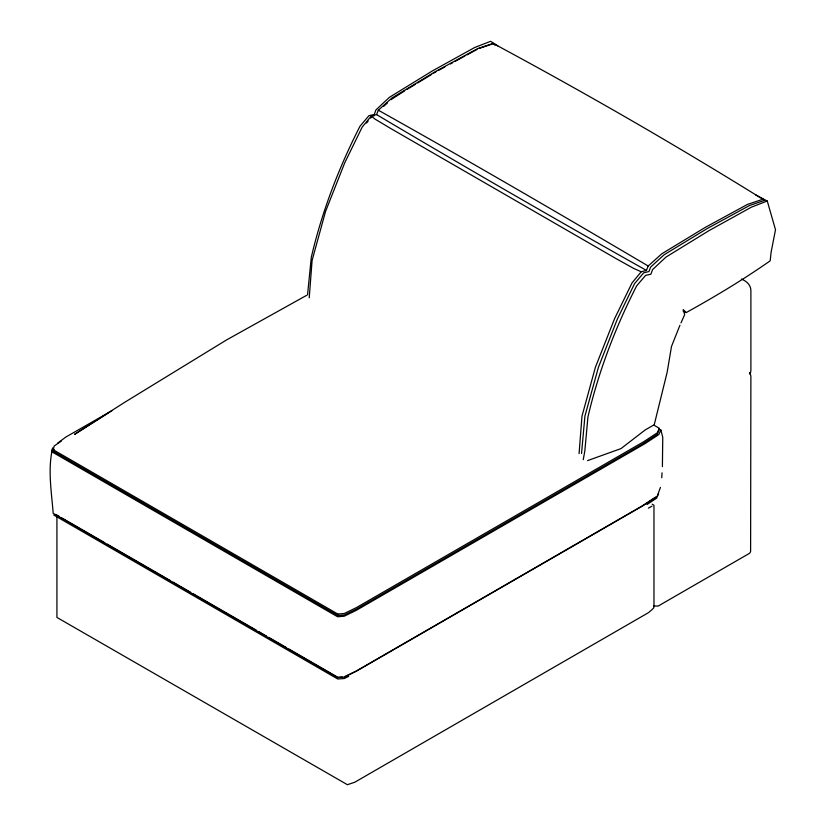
<?xml version="1.0" encoding="UTF-8"?>
<svg xmlns="http://www.w3.org/2000/svg" width="826" height="826" viewBox="0 0 826 826"><rect width="100%" height="100%" fill="white"/><g stroke="black" fill="none" stroke-linecap="round" stroke-linejoin="round"><path stroke-width="1.24" d="M661.75 477.769L662.039 472.833M662.4 466.649L662.751 437.284L660.893 430.078L658.663 428.797M309.223 297.814L312.104 260.397L325.537 211.466L344.7 162.898L362.18 127.09L371.359 115.97L376.573 114.597L378.318 110.199L391.968 97.964L435.261 71.666L477.635 48.6L493.153 43.406C585.128 92.884 675.926 145.159 764.628 200.346L749.471 205.529L707.345 228.472L664.207 254.697L650.651 267.046L648.937 271.537L643.702 272.797L634.575 283.638L617.363 319.073L598.427 367.302L584.922 416.077L581.535 453.495M579.088 453.619L581.969 416.201L595.401 367.271L614.565 318.702L632.045 282.895L641.224 271.775L646.438 270.401L648.183 266.003L661.832 253.768L705.125 227.47L747.499 204.404L763.017 199.211M307.54 294.965L311.288 257.371A363.068 209.618 -60 0 1 360.053 126.12L368.985 115.661L374.25 114.515L375.923 109.92L389.376 97.354L432.339 70.943L474.62 47.536L490.644 41.3L497.851 45.915M583.239 459.669L584.849 450.924L587.916 417.078A363.068 209.618 -60 0 1 636.681 285.827L645.612 275.368L650.867 274.222L652.55 269.627L666.004 257.062L708.966 230.65L751.247 207.243L767.261 201.007L775.5 229.731L771.102 252.26L770.183 260.82C743.297 279.663 714.831 296.72 686.148 312.61L683.081 310.989M659.127 430.036L657.031 434.517L643.196 443.593L356.44 609.154L344.37 615.029L337.834 615.535L53.711 451.492L53.287 449.778L54.165 445.999L61.3 441.115M53.711 451.492L54.155 449.602M660.449 487.402L657.083 496.498L643.237 505.574L356.316 671.228L344.246 677.113L337.7 677.619L53.184 513.349C51.542 491.769 47.547 469.189 52.668 447.96L51.78 451.75L337.576 616.754L344.153 616.248L356.285 610.331L644.869 443.717L658.787 434.59L660.893 430.078M679.953 325.217L671.486 346.466L667.16 372.237L654.233 424.75L645.147 429.964L620.987 448.601L587.565 460.619M680.996 322.883L684.651 314.696L683.236 309.605L686.148 312.61M658.601 493.783L656.515 498.254L646.944 504.531M366.527 123.022L368.19 121.05M370.678 118.097L372.33 116.125L374.426 115.619M383.801 106.255L387.415 102.961M391.028 99.667L404.699 90.808M57.758 443.035L66.039 436.923L112.14 410.563L74.577 434.342L124.127 402.665L226.386 340.023L306.539 295.398M655.627 497.087L641.854 506.131L356.409 670.929L344.401 676.783M406.857 89.497L415.488 84.252M417.646 82.941L431.657 74.423M433.815 73.111L435.973 71.8M648.431 508.135L651.962 506.183M438.193 70.592L444.842 66.968M450.387 63.953L452.607 62.745M454.816 61.537L464.801 56.106M467.02 54.898L476.994 49.457M348.686 676.37L344.308 678.507L337.772 679.013L53.762 515.032M479.266 48.455L493.256 43.664L495.001 45.193M53.287 449.778L337.762 614.017L344.308 613.512L356.378 607.626L643.444 441.889L657.289 432.803L659.385 428.322L653.924 425.173M342.222 676.948L337.886 677.279L288.821 648.957M653.893 605.933L658.115 606.088L749.688 553.213L750.607 551.541L750.886 375.975L749.781 372.619L749.492 373.837L750.421 373.176L750.886 370.884L750.886 290.411C750.782 284.743 746.25 280.964 741.345 279.043M767.261 201.007L755.697 194.915M641.224 271.775L633.48 268.316L615.752 258.424L390.935 128.619L374.684 118.903L371.359 115.97M646.438 270.401C555.929 219.623 465.771 167.502 376.573 114.597M648.183 266.003C558.789 213.273 468.848 160.864 378.318 110.199M55.765 514.402L59.111 516.333M61.341 517.623L104.83 542.734M107.06 544.014L170.621 580.709M172.851 582L190.692 592.304M192.923 593.584L256.483 630.29M258.714 631.57L266.519 636.082M268.749 637.362L286.591 647.667M652.189 504.17L653.965 505.275L653.965 605.902L653.738 607.822L651.962 609.712L648.431 612.685L354.767 782.232L347.395 784.7L56.922 617.435L56.922 516.797M337.762 614.017L337.834 615.535"/></g></svg>
